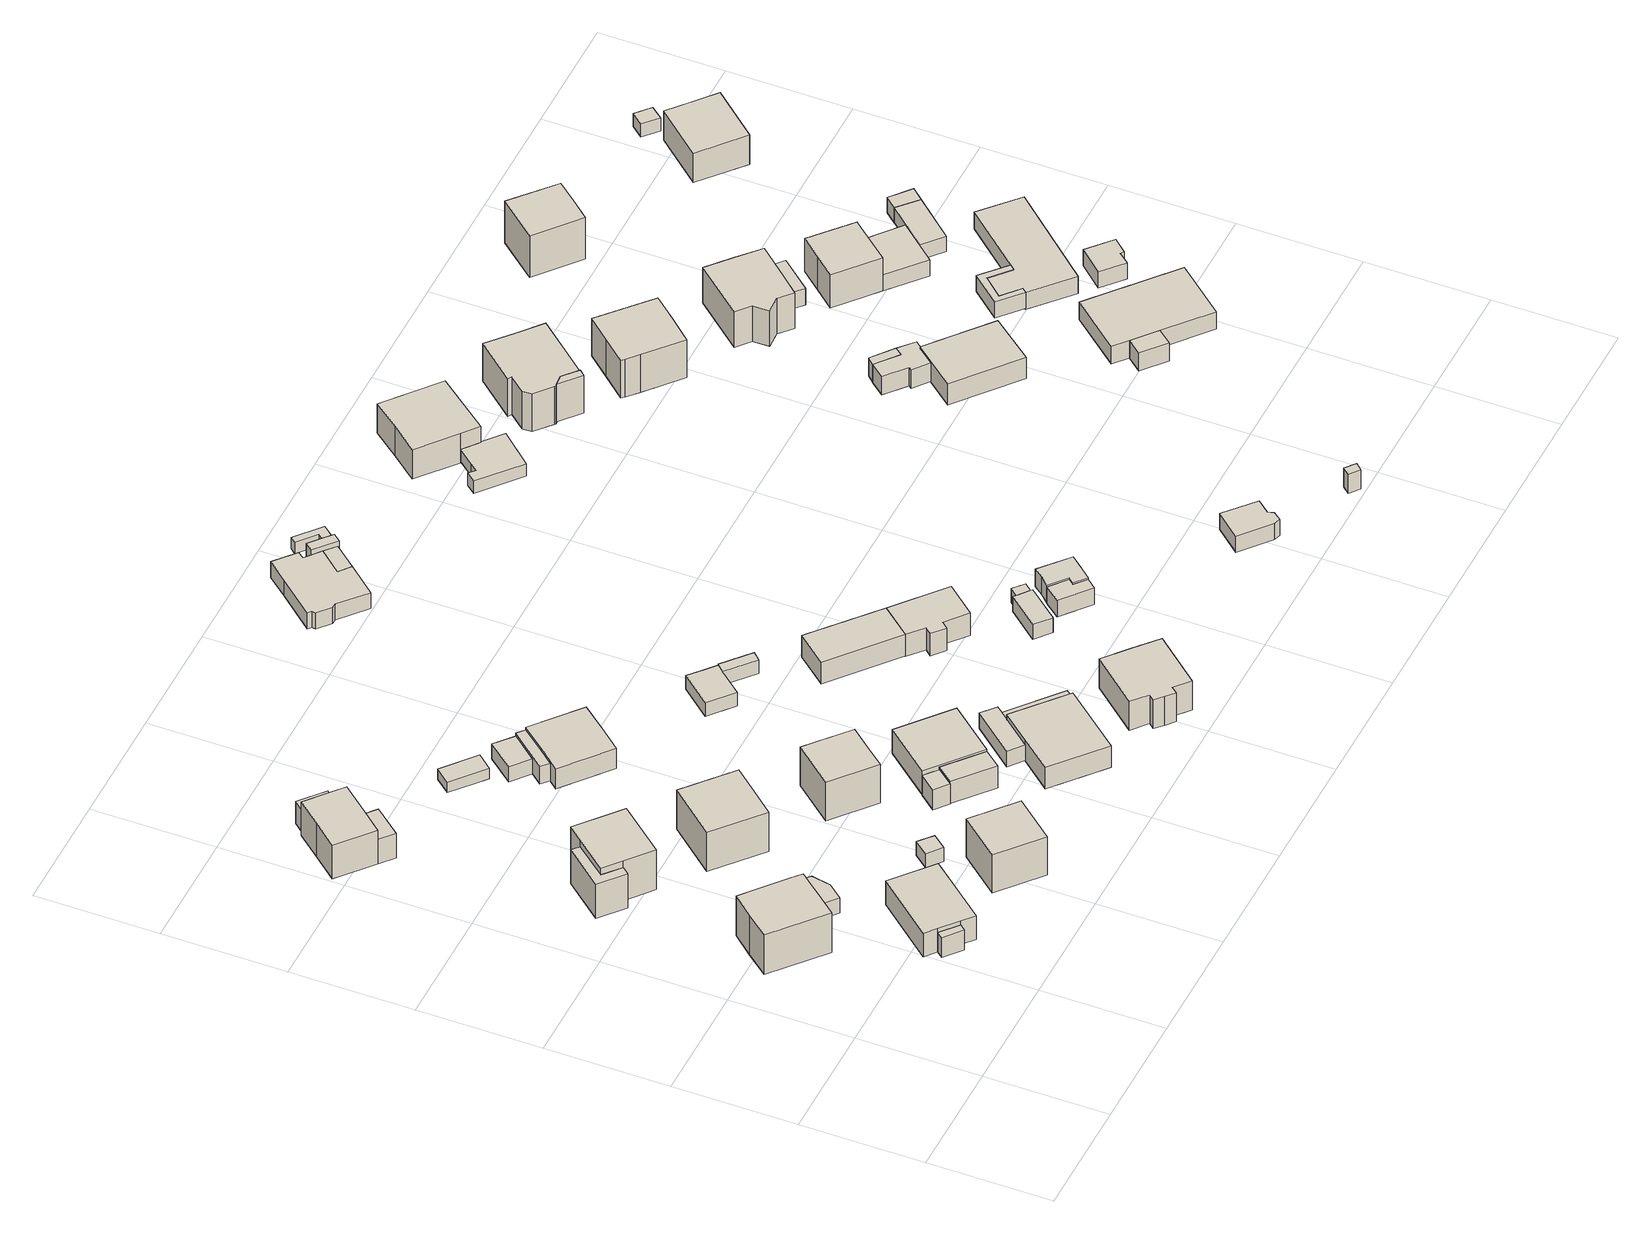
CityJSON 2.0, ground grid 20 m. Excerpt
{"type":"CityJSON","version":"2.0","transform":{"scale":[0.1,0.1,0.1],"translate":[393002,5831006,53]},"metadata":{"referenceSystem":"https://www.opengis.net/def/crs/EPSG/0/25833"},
"CityObjects":{
"building1":{"type":"Building","attributes":{"Gemeindeschluessel":"11000003","BezugspunktDach":"2200","function":"31001_1010","measuredHeight":9.3,"storeysAboveGround":1},"address":[{"country":"Germany","locality":"Berlin","thoroughfareNumber":"230","thoroughfareName":"Zeuschelstraße"}],"geometry":[{"type":"Solid","lod":"1","boundaries":[[[[0,1,2,3,4,5,6,7]],[[8,9,10,11,12,13,14,15]],[[8,15,7,6]],[[9,8,6,5]],[[10,9,5,4]],[[11,10,4,3]],[[12,11,3,2]],[[13,12,2,1]],[[14,13,1,0]],[[15,14,0,7]]]]}]},
"building2":{"type":"Building","attributes":{"Gemeindeschluessel":"11000003","BezugspunktDach":"2200","function":"51009_1610","measuredHeight":3.71,"storeysAboveGround":0},"address":[{"country":"Germany","locality":"Berlin"}],"geometry":[{"type":"Solid","lod":"1","boundaries":[[[[16,17,18,19]],[[20,21,22,23]],[[20,23,19,18]],[[21,20,18,17]],[[22,21,17,16]],[[23,22,16,19]]]]}]},
"building3":{"type":"Building","attributes":{"Gemeindeschluessel":"11000003","BezugspunktDach":"2200","function":"31001_1010","measuredHeight":5.51,"storeysAboveGround":1},"address":[{"country":"Germany","locality":"Berlin","thoroughfareNumber":"224","thoroughfareName":"Zeuschelstraße"}],"geometry":[{"type":"Solid","lod":"1","boundaries":[[[[24,25,26,27,28,29]],[[30,31,32,21,20,33]],[[30,33,29,28]],[[31,30,28,27]],[[32,31,27,26]],[[21,32,26,25]],[[20,21,25,24]],[[33,20,24,29]]]]}]},
"building4":{"type":"Building","attributes":{"Gemeindeschluessel":"11000003","BezugspunktDach":"2200","function":"31001_2463","measuredHeight":2.83,"storeysAboveGround":1},"address":[{"country":"Germany","locality":"Berlin","thoroughfareNumber":"230 (1)","thoroughfareName":"Zeuschelstraße"}],"geometry":[{"type":"Solid","lod":"1","boundaries":[[[[34,35,36,37,38,39,40]],[[41,42,43,44,45,46,47]],[[41,47,40,39]],[[42,41,39,38]],[[43,42,38,37]],[[44,43,37,36]],[[45,44,36,35]],[[46,45,35,34]],[[47,46,34,40]]]]}]},
"building5":{"type":"Building","attributes":{"Gemeindeschluessel":"11000003","function":"31001_1010"},"address":[{"country":"Germany","locality":"Berlin","thoroughfareNumber":"234","thoroughfareName":"Zeuschelstraße"}],"children":["building5-1","building5-2"]},
"building5-1":{"type":"BuildingPart","attributes":{"BezugspunktDach":"2200","measuredHeight":8.71,"storeysAboveGround":2},"parents":["building5"],"geometry":[{"type":"MultiSurface","lod":"1","boundaries":[[[48,49,50,51,52,53]],[[54,55,56,57,58,59]],[[60,61,59,53,52]],[[55,54,52,51]],[[56,55,51,50]],[[57,56,50,49]],[[58,57,49,48]],[[61,62,48,53]],[[63,54,59,61,60]],[[59,58,62,61]]]}]},
"building5-2":{"type":"BuildingPart","attributes":{"BezugspunktDach":"2200","measuredHeight":6.59,"storeysAboveGround":2},"parents":["building5"],"geometry":[{"type":"MultiSurface","lod":"1","boundaries":[[[64,62,61,60,65,66]],[[67,68,69,70,71,72]],[[67,72,66,65]],[[68,67,65,60]],[[69,68,60,54,59]],[[70,69,59,58]],[[71,70,62,64]],[[72,71,64,66]],[[59,54,60,61]],[[58,59,61,62]]]}]},
"building6":{"type":"Building","attributes":{"Gemeindeschluessel":"11000003","function":"31001_1010"},"address":[{"country":"Germany","locality":"Berlin","thoroughfareNumber":"38","thoroughfareName":"Anna-Bruseberg-Straße"}],"children":["building6-1","building6-2"]},
"building6-1":{"type":"BuildingPart","attributes":{"BezugspunktDach":"2200","measuredHeight":8.09,"storeysAboveGround":1},"parents":["building6"],"geometry":[{"type":"MultiSurface","lod":"1","boundaries":[[[73,74,75,76,77,78,79,80,81]],[[82,83,84,85,86,87,88,89,90]],[[82,90,81,80]],[[83,82,80,79]],[[84,83,79,78]],[[85,84,78,77]],[[86,85,77,76]],[[87,86,76,75]],[[91,92,93,75,74]],[[89,88,74,73],[89,94,91,88]],[[90,89,73,81]],[[88,87,93,92,91]],[[91,94,89,88]]]}]},
"building6-2":{"type":"BuildingPart","attributes":{"BezugspunktDach":"2200","measuredHeight":4.74,"storeysAboveGround":1},"parents":["building6"],"geometry":[{"type":"MultiSurface","lod":"1","boundaries":[[[95,96,92,94]],[[87,97,98,89]],[[89,88,99]],[[97,87,92,96]],[[98,97,96,95]],[[89,98,95,94]],[[99,88,91,92,87]],[[94,91,100,88,89,101]]]}]},
"building7":{"type":"Building","attributes":{"Gemeindeschluessel":"11000003","BezugspunktDach":"2200","function":"31001_2000","measuredHeight":5.02,"storeysAboveGround":1},"address":[{"country":"Germany","locality":"Berlin","thoroughfareNumber":"38 (2)","thoroughfareName":"Anna-Bruseberg-Straße"}],"geometry":[{"type":"Solid","lod":"1","boundaries":[[[[102,103,104,105]],[[106,107,108,109]],[[106,109,105,104]],[[107,106,104,103]],[[108,107,103,102]],[[109,108,102,105]]]]}]},
"building8":{"type":"Building","attributes":{"Gemeindeschluessel":"11000003","BezugspunktDach":"2200","function":"31001_1010","measuredHeight":7.91,"storeysAboveGround":2},"address":[{"country":"Germany","locality":"Berlin","thoroughfareNumber":"222","thoroughfareName":"Zeuschelstraße"}],"geometry":[{"type":"Solid","lod":"1","boundaries":[[[[110,111,112,113]],[[114,115,116,117]],[[114,117,113,112]],[[115,114,112,111]],[[116,115,111,110]],[[117,116,110,113]]]]}]},
"building9":{"type":"Building","attributes":{"Gemeindeschluessel":"11000003","BezugspunktDach":"2200","function":"31001_2723","measuredHeight":2.68,"storeysAboveGround":1},"address":[{"country":"Germany","locality":"Berlin","thoroughfareNumber":"224 (1)","thoroughfareName":"Zeuschelstraße"}],"geometry":[{"type":"Solid","lod":"1","boundaries":[[[[118,119,120,121]],[[122,123,124,125]],[[122,125,121,120]],[[123,122,120,119]],[[124,123,119,118]],[[125,124,118,121]]]]}]},
"building10":{"type":"Building","attributes":{"Gemeindeschluessel":"11000003","BezugspunktDach":"2200","function":"31001_1010","measuredHeight":8.12,"storeysAboveGround":2},"address":[{"country":"Germany","locality":"Berlin","thoroughfareNumber":"228","thoroughfareName":"Zeuschelstraße"}],"geometry":[{"type":"Solid","lod":"1","boundaries":[[[[126,127,128,129,130]],[[131,132,133,134,135]],[[131,135,130,129]],[[132,131,129,128]],[[133,132,128,127]],[[134,133,127,126]],[[135,134,126,130]]]]}]},
"building11":{"type":"Building","attributes":{"Gemeindeschluessel":"11000003","BezugspunktDach":"2200","function":"31001_2723","measuredHeight":2.08,"storeysAboveGround":1},"address":[{"country":"Germany","locality":"Berlin","thoroughfareNumber":"37 (2)","thoroughfareName":"Anna-Bruseberg-Straße"}],"geometry":[{"type":"Solid","lod":"1","boundaries":[[[[136,137,138,139]],[[140,141,142,143]],[[140,143,139,138]],[[141,140,138,137]],[[142,141,137,136]],[[143,142,136,139]]]]}]},
"building12":{"type":"Building","attributes":{"Gemeindeschluessel":"11000003","BezugspunktDach":"2200","function":"31001_1010","measuredHeight":9.13,"storeysAboveGround":1},"address":[{"country":"Germany","locality":"Berlin","thoroughfareNumber":"226","thoroughfareName":"Zeuschelstraße"}],"geometry":[{"type":"Solid","lod":"1","boundaries":[[[[144,145,146,147,148]],[[149,150,151,152,153]],[[149,153,148,147]],[[150,149,147,146]],[[151,150,146,145]],[[152,151,145,144]],[[153,152,144,148]]]]}]},
"building13":{"type":"Building","attributes":{"Gemeindeschluessel":"11000003","BezugspunktDach":"2200","function":"51009_1610","measuredHeight":3.84,"storeysAboveGround":0},"address":[{"country":"Germany","locality":"Berlin"}],"geometry":[{"type":"Solid","lod":"1","boundaries":[[[[154,155,156,157]],[[158,159,160,161]],[[158,161,157,156]],[[159,158,156,155]],[[160,159,155,154]],[[161,160,154,157]]]]}]},
"building14":{"type":"Building","attributes":{"Gemeindeschluessel":"11000003","BezugspunktDach":"2200","function":"31001_2463","measuredHeight":2.88,"storeysAboveGround":1},"address":[{"country":"Germany","locality":"Berlin","thoroughfareNumber":"37 (1)","thoroughfareName":"Anna-Bruseberg-Straße"}],"geometry":[{"type":"Solid","lod":"1","boundaries":[[[[162,163,164,165]],[[166,167,168,169]],[[166,169,165,164]],[[167,166,164,163]],[[168,167,163,162]],[[169,168,162,165]]]]}]},
"building15":{"type":"Building","attributes":{"Gemeindeschluessel":"11000003","function":"31001_1010"},"address":[{"country":"Germany","locality":"Berlin","thoroughfareNumber":"37","thoroughfareName":"Anna-Bruseberg-Straße"}],"children":["building15-1","building15-2"]},
"building15-1":{"type":"BuildingPart","attributes":{"BezugspunktDach":"2200","measuredHeight":4.43,"storeysAboveGround":1},"parents":["building15"],"geometry":[{"type":"MultiSurface","lod":"1","boundaries":[[[170,171,172,173,174,175,176]],[[177,178,179,180,181,182,183]],[[177,183,176,175]],[[184,185,175,174]],[[179,186,184,178,174,173]],[[180,179,173,172]],[[181,180,172,171]],[[182,181,171,170]],[[183,182,170,176]],[[178,177,185,184]],[[178,184,186,179]]]}]},
"building15-2":{"type":"BuildingPart","attributes":{"BezugspunktDach":"2200","measuredHeight":3.48,"storeysAboveGround":1},"parents":["building15"],"geometry":[{"type":"MultiSurface","lod":"1","boundaries":[[[185,186,187,188]],[[189,179,177,190]],[[189,190,188,187]],[[179,189,187,186]],[[190,177,185,188]],[[185,177,178,184]],[[179,186,184,178]]]}]},
"building16":{"type":"Building","attributes":{"Gemeindeschluessel":"11000003","function":"31001_1010"},"address":[{"country":"Germany","locality":"Berlin","thoroughfareNumber":"220","thoroughfareName":"Zeuschelstraße"}],"children":["building16-1","building16-2"]},
"building16-1":{"type":"BuildingPart","attributes":{"BezugspunktDach":"2200","measuredHeight":5.97,"storeysAboveGround":1},"parents":["building16"],"geometry":[{"type":"Solid","lod":"1","boundaries":[[[[191,192,193,194]],[[195,196,197,198]],[[195,198,194,193]],[[196,195,193,192]],[[197,196,192,191]],[[198,197,191,194],[199,200,201,197]],[[200,199,197,201]]]]}]},
"building16-2":{"type":"BuildingPart","attributes":{"BezugspunktDach":"2200","measuredHeight":5.25,"storeysAboveGround":1},"parents":["building16"],"geometry":[{"type":"Solid","lod":"1","boundaries":[[[[202,201,200,203]],[[199,197,204,205]],[[199,205,203,200]],[[204,197,201,202]],[[205,204,202,203]],[[200,201,197,199]]]]}]},
"building17":{"type":"Building","attributes":{"Gemeindeschluessel":"11000003","BezugspunktDach":"2200","function":"31001_1010","measuredHeight":5.21,"storeysAboveGround":1},"address":[{"country":"Germany","locality":"Berlin","thoroughfareNumber":"218","thoroughfareName":"Zeuschelstraße"}],"geometry":[{"type":"Solid","lod":"1","boundaries":[[[[206,207,208,209,210]],[[211,212,213,214,215]],[[211,215,210,209]],[[212,211,209,208]],[[213,212,208,207]],[[214,213,207,206]],[[215,214,206,210]]]]}]},
"building18":{"type":"Building","attributes":{"Gemeindeschluessel":"11000003","BezugspunktDach":"2200","function":"31001_2463","measuredHeight":2.91,"storeysAboveGround":1},"address":[{"country":"Germany","locality":"Berlin","thoroughfareNumber":"218 (1)","thoroughfareName":"Zeuschelstraße"}],"geometry":[{"type":"Solid","lod":"1","boundaries":[[[[216,217,218,219,220,221]],[[222,223,224,225,226,227]],[[222,227,221,220]],[[223,222,220,219]],[[224,223,219,218]],[[225,224,218,217]],[[226,225,217,216]],[[227,226,216,221]]]]}]},
"building19":{"type":"Building","attributes":{"Gemeindeschluessel":"11000003","BezugspunktDach":"2200","function":"31001_1010","measuredHeight":2.91,"storeysAboveGround":1},"address":[{"country":"Germany","locality":"Berlin","thoroughfareNumber":"36","thoroughfareName":"Anna-Bruseberg-Straße"}],"geometry":[{"type":"Solid","lod":"1","boundaries":[[[[228,229,230,231,232,233]],[[234,235,236,237,238,239]],[[234,239,233,232]],[[235,234,232,231]],[[236,235,231,230]],[[237,236,230,229]],[[238,237,229,228]],[[239,238,228,233]]]]}]},
"building20":{"type":"Building","attributes":{"Gemeindeschluessel":"11000003","BezugspunktDach":"2200","function":"51009_1610","measuredHeight":2.91,"storeysAboveGround":0},"address":[{"country":"Germany","locality":"Berlin"}],"geometry":[{"type":"Solid","lod":"1","boundaries":[[[[240,241,218,217]],[[224,242,243,225]],[[224,225,217,218]],[[242,224,218,241]],[[243,242,241,240]],[[225,243,240,217]]]]}]},
"building21":{"type":"Building","attributes":{"Gemeindeschluessel":"11000003","BezugspunktDach":"2200","function":"31001_2723","measuredHeight":2.75,"storeysAboveGround":1},"address":[{"country":"Germany","locality":"Berlin","thoroughfareNumber":"36 (1)","thoroughfareName":"Anna-Bruseberg-Straße"}],"geometry":[{"type":"Solid","lod":"1","boundaries":[[[[244,245,246,247]],[[248,249,250,251]],[[248,251,247,246]],[[249,248,246,245]],[[250,249,245,244]],[[251,250,244,247]]]]}]},
"building22":{"type":"Building","attributes":{"Gemeindeschluessel":"11000003","BezugspunktDach":"2200","function":"31001_1010","measuredHeight":8.45,"storeysAboveGround":1},"address":[{"country":"Germany","locality":"Berlin","thoroughfareNumber":"212","thoroughfareName":"Zeuschelstraße"}],"geometry":[{"type":"Solid","lod":"1","boundaries":[[[[252,253,254,255,256,257,258,259,260,261]],[[262,263,264,265,266,267,268,269,270,271]],[[262,271,261,260]],[[263,262,260,259]],[[264,263,259,258]],[[265,264,258,257]],[[266,265,257,256]],[[267,266,256,255]],[[268,267,255,254]],[[269,268,254,253]],[[270,269,253,252]],[[271,270,252,261]]]]}]},
"building23":{"type":"Building","attributes":{"Gemeindeschluessel":"11000003","BezugspunktDach":"2200","function":"31001_2000","measuredHeight":4.15,"storeysAboveGround":1},"address":[{"country":"Germany","locality":"Berlin","thoroughfareNumber":"35 (1)","thoroughfareName":"Anna-Bruseberg-Straße"}],"geometry":[{"type":"Solid","lod":"1","boundaries":[[[[272,273,274,275]],[[276,277,278,279]],[[276,279,275,274]],[[277,276,274,273]],[[278,277,273,272]],[[279,278,272,275]]]]}]},
"building24":{"type":"Building","attributes":{"Gemeindeschluessel":"11000003","BezugspunktDach":"2200","function":"31001_1010","measuredHeight":3.07,"storeysAboveGround":1},"address":[{"country":"Germany","locality":"Berlin","thoroughfareNumber":"47U","thoroughfareName":"Triftstraße"}],"geometry":[{"type":"Solid","lod":"1","boundaries":[[[[280,281,282,283,284,285,286,287,288,289,290,291,292]],[[293,294,295,296,297,298,299,300,301,302,303,304,305]],[[293,305,292,291]],[[294,293,291,290]],[[295,294,290,289]],[[296,295,289,288]],[[297,296,288,287]],[[298,297,287,286]],[[299,298,286,285]],[[300,299,285,284]],[[301,300,284,283]],[[302,301,283,282]],[[303,302,282,281]],[[304,303,281,280]],[[305,304,280,292]]]]}]},
"building25":{"type":"Building","attributes":{"Gemeindeschluessel":"11000003","BezugspunktDach":"2200","function":"31001_1010","measuredHeight":4.29,"storeysAboveGround":1},"address":[{"country":"Germany","locality":"Berlin","thoroughfareNumber":"35","thoroughfareName":"Anna-Bruseberg-Straße"}],"geometry":[{"type":"Solid","lod":"1","boundaries":[[[[306,307,308,309,310,311,273,272]],[[312,313,314,315,316,317,318,319]],[[312,319,272,273]],[[313,312,273,311]],[[314,313,311,310]],[[315,314,310,309]],[[316,315,309,308]],[[317,316,308,307]],[[318,317,307,306]],[[319,318,306,272]]]]}]},
"building26":{"type":"Building","attributes":{"Gemeindeschluessel":"11000003","BezugspunktDach":"2200","function":"51009_1610","measuredHeight":2.92,"storeysAboveGround":0},"address":[{"country":"Germany","locality":"Berlin"}],"geometry":[{"type":"Solid","lod":"1","boundaries":[[[[285,320,287,286]],[[321,322,323,324]],[[321,324,286,287]],[[322,321,287,320]],[[323,322,320,285]],[[324,323,285,286]]]]}]},
"building27":{"type":"Building","attributes":{"Gemeindeschluessel":"11000003","BezugspunktDach":"2200","function":"31001_1313","measuredHeight":2.85,"storeysAboveGround":1},"address":[{"country":"Germany","locality":"Berlin","thoroughfareNumber":"34","thoroughfareName":"Anna-Bruseberg-Straße"}],"geometry":[{"type":"Solid","lod":"1","boundaries":[[[[325,326,327,328,329,330]],[[331,332,333,334,335,336]],[[331,336,330,329]],[[332,331,329,328]],[[333,332,328,327]],[[334,333,327,326]],[[335,334,326,325]],[[336,335,325,330]]]]}]},
"building28":{"type":"Building","attributes":{"Gemeindeschluessel":"11000003","BezugspunktDach":"2200","function":"31001_2723","measuredHeight":2.33,"storeysAboveGround":1},"address":[{"country":"Germany","locality":"Berlin","thoroughfareNumber":"47U (2)","thoroughfareName":"Triftstraße"}],"geometry":[{"type":"Solid","lod":"1","boundaries":[[[[337,338,339,340,341]],[[342,343,344,345,346]],[[342,346,341,340]],[[343,342,340,339]],[[344,343,339,338]],[[345,344,338,337]],[[346,345,337,341]]]]}]},
"building29":{"type":"Building","attributes":{"Gemeindeschluessel":"11000003","BezugspunktDach":"2200","function":"31001_2723","measuredHeight":2.77,"storeysAboveGround":1},"address":[{"country":"Germany","locality":"Berlin","thoroughfareNumber":"34 (1)","thoroughfareName":"Anna-Bruseberg-Straße"}],"geometry":[{"type":"Solid","lod":"1","boundaries":[[[[327,347,348,328]],[[349,350,351,352]],[[349,352,328,348]],[[350,349,348,347]],[[351,350,347,327]],[[352,351,327,328]]]]}]},
"building30":{"type":"Building","attributes":{"Gemeindeschluessel":"11000003","BezugspunktDach":"2200","function":"31001_2000","measuredHeight":2.15,"storeysAboveGround":1},"address":[{"country":"Germany","locality":"Berlin","thoroughfareNumber":"52 (2)","thoroughfareName":"Karlshöhe"}],"geometry":[{"type":"Solid","lod":"1","boundaries":[[[[353,354,355,356,357,358]],[[359,360,361,343,362,363]],[[359,363,358,357]],[[360,359,357,356]],[[361,360,356,355]],[[343,361,355,354]],[[362,343,354,353]],[[363,362,353,358]]]]}]},
"building31":{"type":"Building","attributes":{"Gemeindeschluessel":"11000003","BezugspunktDach":"2200","function":"51009_1610","measuredHeight":3.11,"storeysAboveGround":0},"address":[{"country":"Germany","locality":"Berlin"}],"geometry":[{"type":"Solid","lod":"1","boundaries":[[[[364,365,366,367,368,369]],[[370,371,372,373,374,375]],[[370,375,369,368]],[[371,370,368,367]],[[372,371,367,366]],[[373,372,366,365]],[[374,373,365,364]],[[375,374,364,369]]]]}]},
"building32":{"type":"Building","attributes":{"Gemeindeschluessel":"11000003","BezugspunktDach":"2200","function":"31001_1313","measuredHeight":3.78,"storeysAboveGround":1},"address":[{"country":"Germany","locality":"Berlin","thoroughfareNumber":"34 (2)","thoroughfareName":"Anna-Bruseberg-Straße"}],"geometry":[{"type":"Solid","lod":"1","boundaries":[[[[376,377,378,379,380,381,382,383]],[[384,385,386,387,388,389,390,391]],[[384,391,383,382]],[[385,384,382,381]],[[386,385,381,380]],[[387,386,380,379]],[[388,387,379,378]],[[389,388,378,377]],[[390,389,377,376]],[[391,390,376,383]]]]}]},
"building33":{"type":"Building","attributes":{"Gemeindeschluessel":"11000003","BezugspunktDach":"2200","function":"31001_2463","measuredHeight":2.76,"storeysAboveGround":1},"address":[{"country":"Germany","locality":"Berlin","thoroughfareNumber":"51 (1)","thoroughfareName":"Karlshöhe"}],"geometry":[{"type":"Solid","lod":"1","boundaries":[[[[392,393,394,395,396,397,398,399,400]],[[401,402,403,404,405,406,407,408,409]],[[401,409,400,399]],[[402,401,399,398]],[[403,402,398,397]],[[404,403,397,396]],[[405,404,396,395]],[[406,405,395,394]],[[407,406,394,393]],[[408,407,393,392]],[[409,408,392,400]]]]}]},
"building34":{"type":"Building","attributes":{"Gemeindeschluessel":"11000003","BezugspunktDach":"2200","function":"31001_1010","measuredHeight":3.09,"storeysAboveGround":1},"address":[{"country":"Germany","locality":"Berlin","thoroughfareNumber":"33","thoroughfareName":"Anna-Bruseberg-Straße"}],"geometry":[{"type":"Solid","lod":"1","boundaries":[[[[410,411,412,413,414,415,416]],[[417,418,419,420,421,422,423]],[[417,423,416,415]],[[418,417,415,414]],[[419,418,414,413]],[[420,419,413,412]],[[421,420,412,411]],[[422,421,411,410]],[[423,422,410,416]]]]}]},
"building35":{"type":"Building","attributes":{"Gemeindeschluessel":"11000003","BezugspunktDach":"2200","function":"31001_1010","measuredHeight":7.77,"storeysAboveGround":1},"address":[{"country":"Germany","locality":"Berlin","thoroughfareNumber":"51","thoroughfareName":"Karlshöhe"}],"geometry":[{"type":"Solid","lod":"1","boundaries":[[[[424,425,426,427,428,429,430,431]],[[432,433,434,435,436,437,438,439]],[[432,439,431,430]],[[433,432,430,429]],[[434,433,429,428]],[[435,434,428,427]],[[436,435,427,426]],[[437,436,426,425]],[[438,437,425,424]],[[439,438,424,431]]]]}]},
"building36":{"type":"Building","attributes":{"Gemeindeschluessel":"11000003","BezugspunktDach":"2200","function":"31001_2723","measuredHeight":3.63,"storeysAboveGround":1},"address":[{"country":"Germany","locality":"Berlin","thoroughfareNumber":"32 (1)","thoroughfareName":"Anna-Bruseberg-Straße"}],"geometry":[{"type":"Solid","lod":"1","boundaries":[[[[440,441,442,443]],[[444,445,446,447]],[[444,447,443,442]],[[445,444,442,441]],[[446,445,441,440]],[[447,446,440,443]]]]}]},
"building37":{"type":"Building","attributes":{"Gemeindeschluessel":"11000003","BezugspunktDach":"2200","function":"51009_1610","measuredHeight":7.29,"storeysAboveGround":0},"address":[{"country":"Germany","locality":"Berlin"}],"geometry":[{"type":"Solid","lod":"1","boundaries":[[[[448,449,450,451]],[[452,453,454,455]],[[452,455,451,450]],[[453,452,450,449]],[[454,453,449,448]],[[455,454,448,451]]]]}]},
"building38":{"type":"Building","attributes":{"Gemeindeschluessel":"11000003","BezugspunktDach":"2200","function":"31001_1010","measuredHeight":8.71,"storeysAboveGround":1},"address":[{"country":"Germany","locality":"Berlin","thoroughfareNumber":"50","thoroughfareName":"Karlshöhe"}],"geometry":[{"type":"Solid","lod":"1","boundaries":[[[[456,457,458,459,460,461,462,463,464,465,466]],[[467,468,469,470,471,472,473,474,475,476,477]],[[467,477,466,465]],[[468,467,465,464]],[[469,468,464,463]],[[470,469,463,462]],[[471,470,462,461]],[[472,471,461,460]],[[473,472,460,459]],[[474,473,459,458]],[[475,474,458,457]],[[476,475,457,456]],[[477,476,456,466]]]]}]},
"building39":{"type":"Building","attributes":{"Gemeindeschluessel":"11000003","BezugspunktDach":"2200","function":"31001_1010","measuredHeight":9.86,"storeysAboveGround":1},"address":[{"country":"Germany","locality":"Berlin","thoroughfareNumber":"49","thoroughfareName":"Karlshöhe"}],"geometry":[{"type":"Solid","lod":"1","boundaries":[[[[478,479,480,481,482,483,484,485]],[[486,487,488,489,490,491,492,493]],[[486,493,485,484]],[[487,486,484,483]],[[488,487,483,482]],[[489,488,482,481]],[[490,489,481,480]],[[491,490,480,479]],[[492,491,479,478]],[[493,492,478,485]]]]}]},
"building40":{"type":"Building","attributes":{"Gemeindeschluessel":"11000003","BezugspunktDach":"2200","function":"31001_2463","measuredHeight":3.6,"storeysAboveGround":1},"address":[{"country":"Germany","locality":"Berlin","thoroughfareNumber":"47T (1)","thoroughfareName":"Triftstraße"}],"geometry":[{"type":"Solid","lod":"1","boundaries":[[[[494,495,496,497,498,499,500,501,502,503]],[[504,505,506,507,508,509,510,511,512,513]],[[504,513,503,502]],[[505,504,502,501]],[[506,505,501,500]],[[507,506,500,499]],[[508,507,499,498]],[[509,508,498,497]],[[510,509,497,496]],[[511,510,496,495]],[[512,511,495,494]],[[513,512,494,503]]]]}]},
"building41":{"type":"Building","attributes":{"Gemeindeschluessel":"11000003","BezugspunktDach":"2200","function":"31001_2723","measuredHeight":3.52,"storeysAboveGround":1},"address":[{"country":"Germany","locality":"Berlin","thoroughfareNumber":"47T (2)","thoroughfareName":"Triftstraße"}],"geometry":[{"type":"Solid","lod":"1","boundaries":[[[[501,500,514,502]],[[515,516,517,518]],[[515,518,502,514]],[[516,515,514,500]],[[517,516,500,501]],[[518,517,501,502]]]]}]},
"building42":{"type":"Building","attributes":{"Gemeindeschluessel":"11000003","BezugspunktDach":"2200","function":"31001_1010","measuredHeight":4.04,"storeysAboveGround":1},"address":[{"country":"Germany","locality":"Berlin","thoroughfareNumber":"47T","thoroughfareName":"Triftstraße"}],"geometry":[{"type":"Solid","lod":"1","boundaries":[[[[519,520,521,522,523,524]],[[525,526,527,528,529,530]],[[525,530,524,523]],[[526,525,523,522]],[[527,526,522,521]],[[528,527,521,520]],[[529,528,520,519]],[[530,529,519,524]]]]}]},
"building43":{"type":"Building","attributes":{"Gemeindeschluessel":"11000003","BezugspunktDach":"2200","function":"51009_1610","measuredHeight":3.46,"storeysAboveGround":0},"address":[{"country":"Germany","locality":"Berlin"}],"geometry":[{"type":"Solid","lod":"1","boundaries":[[[[531,532,533,534]],[[535,536,537,538]],[[535,538,534,533]],[[536,535,533,532]],[[537,536,532,531]],[[538,537,531,534]]]]}]},
"building44":{"type":"Building","attributes":{"Gemeindeschluessel":"11000003","BezugspunktDach":"2200","function":"31001_1010","measuredHeight":10.72,"storeysAboveGround":1},"address":[{"country":"Germany","locality":"Berlin","thoroughfareNumber":"48","thoroughfareName":"Karlshöhe"}],"geometry":[{"type":"Solid","lod":"1","boundaries":[[[[539,540,541,542,543,544,545,546,547]],[[548,549,550,551,552,553,554,555,556]],[[548,556,547,546]],[[549,548,546,545]],[[550,549,545,544]],[[551,550,544,543]],[[552,551,543,542]],[[553,552,542,541]],[[554,553,541,540]],[[555,554,540,539]],[[556,555,539,547]]]]}]},
"building45":{"type":"Building","attributes":{"Gemeindeschluessel":"11000003","BezugspunktDach":"2200","function":"31001_2463","measuredHeight":3.63,"storeysAboveGround":1},"address":[{"country":"Germany","locality":"Berlin","thoroughfareNumber":"48 (1)","thoroughfareName":"Karlshöhe"}],"geometry":[{"type":"Solid","lod":"1","boundaries":[[[[557,558,559,560]],[[550,561,562,551]],[[550,551,560,559]],[[561,550,559,558]],[[562,561,558,557]],[[551,562,557,560]]]]}]},
"building46":{"type":"Building","attributes":{"Gemeindeschluessel":"11000003","BezugspunktDach":"2200","function":"31001_1010","measuredHeight":3.36,"storeysAboveGround":1},"address":[{"country":"Germany","locality":"Berlin","thoroughfareNumber":"47S","thoroughfareName":"Triftstraße"}],"geometry":[{"type":"Solid","lod":"1","boundaries":[[[[533,532,563,564,565,566]],[[567,568,569,570,571,572]],[[567,572,566,565]],[[568,567,565,564]],[[569,568,564,563]],[[570,569,563,532]],[[571,570,532,533]],[[572,571,533,566]]]]}]},
"building47":{"type":"Building","attributes":{"Gemeindeschluessel":"11000003","BezugspunktDach":"2200","function":"51009_1610","measuredHeight":3.04,"storeysAboveGround":0},"address":[{"country":"Germany","locality":"Berlin"}],"geometry":[{"type":"Solid","lod":"1","boundaries":[[[[573,574,575,576,577,578,579,580]],[[581,582,583,584,585,586,587,588]],[[581,588,580,579]],[[582,581,579,578]],[[583,582,578,577]],[[584,583,577,576]],[[585,584,576,575]],[[586,585,575,574]],[[587,586,574,573]],[[588,587,573,580]]]]}]},
"building48":{"type":"Building","attributes":{"Gemeindeschluessel":"11000003","BezugspunktDach":"2200","function":"31001_1010","measuredHeight":8.71,"storeysAboveGround":1},"address":[{"country":"Germany","locality":"Berlin","thoroughfareNumber":"47","thoroughfareName":"Karlshöhe"}],"geometry":[{"type":"Solid","lod":"1","boundaries":[[[[589,590,591,592,593,594,595]],[[596,597,598,599,600,601,602]],[[596,602,595,594]],[[597,596,594,593]],[[598,597,593,592]],[[599,598,592,591]],[[600,599,591,590]],[[601,600,590,589]],[[602,601,589,595]]]]}]},
"building49":{"type":"Building","attributes":{"Gemeindeschluessel":"11000003","BezugspunktDach":"2200","function":"31001_1010","measuredHeight":9.69,"storeysAboveGround":1},"address":[{"country":"Germany","locality":"Berlin","thoroughfareNumber":"63","thoroughfareName":"Karlshöhe"}],"geometry":[{"type":"Solid","lod":"1","boundaries":[[[[603,604,605,606,607]],[[608,609,610,611,612]],[[608,612,607,606]],[[609,608,606,605]],[[610,609,605,604]],[[611,610,604,603]],[[612,611,603,607]]]]}]},
"building50":{"type":"Building","attributes":{"Gemeindeschluessel":"11000003","BezugspunktDach":"2200","function":"31001_1312","measuredHeight":3.06,"storeysAboveGround":1},"address":[{"country":"Germany","locality":"Berlin","thoroughfareNumber":"47 (1)","thoroughfareName":"Karlshöhe"}],"geometry":[{"type":"Solid","lod":"1","boundaries":[[[[613,614,615,616]],[[599,617,618,601]],[[599,601,616,615]],[[617,599,615,614]],[[618,617,614,613]],[[601,618,613,616]]]]}]},
"building51":{"type":"Building","attributes":{"Gemeindeschluessel":"11000003","BezugspunktDach":"2200","function":"31001_1010","measuredHeight":3.29,"storeysAboveGround":1},"address":[{"country":"Germany","locality":"Berlin","thoroughfareNumber":"46","thoroughfareName":"Karlshöhe"}],"geometry":[{"type":"Solid","lod":"1","boundaries":[[[[574,573,619,620,621,578,577,576,575]],[[622,623,624,625,626,627,628,629,630]],[[622,630,575,576]],[[623,622,576,577]],[[624,623,577,578]],[[625,624,578,621]],[[626,625,621,620]],[[627,626,620,619]],[[628,627,619,573]],[[629,628,573,574]],[[630,629,574,575]]]]}]},
"building52":{"type":"Building","attributes":{"Gemeindeschluessel":"11000003","BezugspunktDach":"2200","function":"31001_2463","measuredHeight":3.09,"storeysAboveGround":1},"address":[{"country":"Germany","locality":"Berlin","thoroughfareNumber":"45 (1)","thoroughfareName":"Karlshöhe"}],"geometry":[{"type":"Solid","lod":"1","boundaries":[[[[631,632,633,634,635,636]],[[637,638,639,640,641,642]],[[637,642,636,635]],[[638,637,635,634]],[[639,638,634,633]],[[640,639,633,632]],[[641,640,632,631]],[[642,641,631,636]]]]}]},
"building53":{"type":"Building","attributes":{"Gemeindeschluessel":"11000003","BezugspunktDach":"2200","function":"31001_2463","measuredHeight":2.91,"storeysAboveGround":1},"address":[{"country":"Germany","locality":"Berlin","thoroughfareNumber":"46 (1)","thoroughfareName":"Karlshöhe"}],"geometry":[{"type":"Solid","lod":"1","boundaries":[[[[643,644,645,646]],[[647,648,649,650]],[[647,650,646,645]],[[648,647,645,644]],[[649,648,644,643]],[[650,649,643,646]]]]}]},
"building54":{"type":"Building","attributes":{"Gemeindeschluessel":"11000003","BezugspunktDach":"2200","function":"51009_1610","measuredHeight":2.94,"storeysAboveGround":0},"address":[{"country":"Germany","locality":"Berlin"}],"geometry":[{"type":"Solid","lod":"1","boundaries":[[[[644,651,652,645]],[[653,654,655,656]],[[653,656,645,652]],[[654,653,652,651]],[[655,654,651,644]],[[656,655,644,645]]]]}]},
"building55":{"type":"Building","attributes":{"Gemeindeschluessel":"11000003","BezugspunktDach":"2200","function":"31001_1010","measuredHeight":7.59,"storeysAboveGround":1},"address":[{"country":"Germany","locality":"Berlin","thoroughfareNumber":"65","thoroughfareName":"Karlshöhe"}],"geometry":[{"type":"Solid","lod":"1","boundaries":[[[[657,658,659,660,661]],[[662,663,664,665,666]],[[662,666,661,660]],[[663,662,660,659]],[[664,663,659,658]],[[665,664,658,657]],[[666,665,657,661]]]]}]},
"building56":{"type":"Building","attributes":{"Gemeindeschluessel":"11000003","BezugspunktDach":"2200","function":"31001_2723","measuredHeight":2.52,"storeysAboveGround":1},"address":[{"country":"Germany","locality":"Berlin","thoroughfareNumber":"65 (1)","thoroughfareName":"Karlshöhe"}],"geometry":[{"type":"Solid","lod":"1","boundaries":[[[[667,668,669,670]],[[671,672,673,674]],[[671,674,670,669]],[[672,671,669,668]],[[673,672,668,667]],[[674,673,667,670]]]]}]}
},
"vertices":[
[145,300,88],[175,336,88],[188,352,88],[204,371,88],[187,386,88],[122,440,88],[92,405,88],[63,370,88],[92,405,11],[122,440,11],[187,386,11],[204,371,11],[188,352,11],[175,336,11],[145,300,11],[63,370,11],
[223,127,53],[231,136,53],[203,160,53],[195,150,53],[203,160,15],[231,136,15],[223,127,15],[195,150,15],
[203,160,61],[231,136,61],[250,120,61],[329,215,61],[265,269,61],[185,175,61],[265,269,15],[329,215,15],[250,120,15],[185,175,15],
[204,371,43],[188,352,43],[223,322,43],[243,346,43],[249,378,43],[210,412,43],[187,386,43],[210,412,14],[249,378,14],[243,346,14],[223,322,14],[188,352,14],[204,371,14],[187,386,14],
[124,618,88],[165,584,88],[228,659,88],[160,716,88],[139,692,88],[97,641,88],[139,692,11],[160,716,11],[228,659,11],[165,584,11],[124,618,11],[97,641,11],[139,692,76],[97,641,76],[124,618,76],[139,692,20],
[114,606,76],[128,702,76],[75,639,76],[128,702,10],[139,692,10],[97,641,10],[124,618,10],[114,606,10],[75,639,10],
[62,975,67],[96,1014,67],[99,1018,67],[129,1053,67],[114,1066,67],[75,1098,67],[73,1100,67],[40,1061,67],[7,1022,67],[40,1061,2],[73,1100,2],[75,1098,2],[114,1066,2],[129,1053,2],[99,1018,2],[96,1014,2],[62,975,2],[7,1022,2],[96,1014,50],[99,1018,50],[99,1018,22],[62,975,50],
[84,956,50],[121,1000,50],[121,1000,2],[84,956,2],[96,1015,2],[96,1014,8],[62,975,35],
[114,1066,48],[129,1083,48],[90,1116,48],[75,1098,48],[90,1116,5],[129,1083,5],[114,1066,5],[75,1098,5],
[413,81,92],[468,146,92],[401,203,92],[346,138,92],[401,203,18],[468,146,18],[413,81,18],[346,138,18],
[378,228,46],[396,250,46],[374,269,46],[355,246,46],[374,269,19],[396,250,19],[378,228,19],[355,246,19],
[299,467,92],[332,505,92],[364,543,92],[289,607,92],[224,531,92],[289,607,16],[364,543,16],[332,505,16],[299,467,16],[224,531,16],
[283,898,31],[304,922,31],[252,965,31],[232,941,31],[252,965,11],[304,922,11],[283,898,11],[232,941,11],
[452,360,97],[478,392,97],[505,424,97],[439,480,97],[385,416,97],[439,480,22],[505,424,22],[478,392,22],[452,360,22],[385,416,22],
[487,266,64],[509,293,64],[488,310,64],[466,284,64],[488,310,25],[509,293,25],[487,266,25],[466,284,25],
[315,845,42],[350,886,42],[321,911,42],[286,869,42],[321,911,13],[350,886,13],[315,845,13],[286,869,13],
[374,739,53],[405,776,53],[436,814,53],[362,876,53],[331,838,53],[311,815,53],[299,801,53],[311,815,14],[331,838,14],[362,876,14],[436,814,14],[405,776,14],[374,739,14],[299,801,14],[331,838,48],[311,815,48],[362,876,48],
[350,886,48],[299,826,48],[350,886,14],[299,826,14],
[567,244,72],[630,319,72],[551,385,72],[488,310,72],[551,385,26],[630,319,26],[567,244,26],[488,310,26],[509,293,26],[509,293,69],[567,244,69],
[545,217,69],[487,266,69],[545,217,26],[487,266,26],
[653,87,65],[734,183,65],[654,251,65],[615,205,65],[573,155,65],[615,205,24],[654,251,24],[734,183,24],[653,87,24],[573,155,24],
[615,205,55],[654,251,55],[665,264,55],[673,274,55],[651,293,55],[592,224,55],[651,293,25],[673,274,25],[665,264,25],[654,251,25],[615,205,25],[592,224,25],
[555,630,50],[586,666,50],[597,678,50],[577,695,50],[558,712,50],[516,663,50],[558,712,24],[577,695,24],[597,678,24],[586,666,24],[555,630,24],[516,663,24],
[734,183,55],[745,197,55],[745,197,25],[734,183,25],
[629,629,52],[640,641,52],[597,678,52],[586,666,52],[597,678,25],[640,641,25],[629,629,25],[586,666,25],
[764,76,76],[756,67,76],[769,55,76],[783,43,76],[791,53,76],[815,32,76],[880,108,76],[842,141,76],[804,173,76],[739,97,76],[804,173,20],[842,141,20],[880,108,20],[815,32,20],[791,53,20],[783,43,20],[769,55,20],[756,67,20],[764,76,20],[739,97,20],
[746,451,69],[786,499,69],[684,586,69],[643,537,69],[684,586,27],[786,499,27],[746,451,27],[643,537,27],
[466,1257,49],[466,1251,49],[486,1233,49],[494,1233,49],[537,1196,49],[577,1243,49],[558,1258,49],[590,1295,49],[565,1315,49],[573,1325,49],[539,1354,49],[511,1320,49],[461,1262,49],[511,1320,18],[539,1354,18],[573,1325,18],[565,1315,18],[590,1295,18],[558,1258,18],[577,1243,18],[537,1196,18],[494,1233,18],[486,1233,18],[466,1251,18],[466,1257,18],[461,1262,18],
[771,429,69],[762,419,69],[782,402,69],[791,412,69],[825,384,69],[866,432,69],[786,499,26],[866,432,26],[825,384,26],[791,412,26],[782,402,26],[762,419,26],[771,429,26],[746,451,26],
[608,1279,49],[590,1295,20],[608,1279,20],[577,1243,20],[558,1258,20],
[878,278,55],[920,328,55],[918,331,55],[900,345,55],[896,349,55],[853,299,55],[896,349,26],[900,345,26],[918,331,26],[920,328,26],[878,278,26],[853,299,26],
[626,1285,42],[636,1297,42],[622,1309,42],[602,1326,42],[592,1314,42],[602,1326,18],[622,1309,18],[636,1297,18],[626,1285,18],[592,1314,18],
[928,343,55],[911,358,55],[911,358,27],[928,343,27],[918,331,27],[900,345,27],
[629,1318,40],[622,1309,40],[633,1300,40],[648,1317,40],[607,1352,40],[599,1343,40],[607,1352,18],[648,1317,18],[633,1300,18],[629,1318,18],[599,1343,18],
[961,250,54],[974,265,54],[955,281,54],[963,290,54],[935,313,54],[915,288,54],[935,313,22],[963,290,22],[955,281,22],[974,265,22],[961,250,22],[915,288,22],
[963,290,57],[955,281,57],[974,265,57],[994,289,57],[1006,303,57],[960,342,57],[948,327,57],[935,313,57],[948,327,23],[960,342,23],[1006,303,23],[994,289,23],[974,265,23],[955,281,23],[963,290,23],[935,313,23],
[877,1103,49],[924,1156,49],[893,1182,49],[892,1181,49],[867,1201,49],[845,1175,49],[835,1163,49],[825,1172,49],[813,1157,49],[825,1172,25],[835,1163,25],[845,1175,25],[867,1201,25],[892,1181,25],[893,1182,25],[924,1156,25],[877,1103,25],[813,1157,25],
[1200,73,44],[1211,70,44],[1221,83,44],[1218,93,44],[1235,113,44],[1188,154,44],[1153,113,44],[1188,154,13],[1235,113,13],[1218,93,13],[1221,83,13],[1211,70,13],[1200,73,13],[1153,113,13],
[867,1201,80],[892,1181,80],[893,1182,80],[926,1224,80],[960,1267,80],[876,1336,80],[842,1293,80],[807,1251,80],[842,1293,23],[876,1336,23],[960,1267,23],[926,1224,23],[893,1182,23],[892,1181,23],[867,1201,23],[807,1251,23],
[1349,4,49],[1359,15,49],[1343,28,49],[1333,17,49],[1343,28,12],[1359,15,12],[1349,4,12],[1333,17,12],
[1038,1084,93],[1046,1093,93],[1022,1114,93],[1004,1112,93],[1022,1114,20],[1046,1093,20],[1038,1084,20],[1004,1112,20],
[975,1137,90],[1002,1114,90],[1004,1112,90],[1022,1114,90],[1046,1093,90],[1120,1180,90],[1084,1210,90],[1044,1245,90],[990,1182,90],[996,1178,90],[974,1152,90],[996,1178,17],[990,1182,17],[1044,1245,17],[1084,1210,17],[1120,1180,17],[1046,1093,17],[1022,1114,17],[1004,1112,17],[1002,1114,17],[975,1137,17],[974,1152,17],
[1097,1045,89],[1115,1029,89],[1170,981,89],[1203,1018,89],[1235,1055,89],[1157,1124,89],[1125,1087,89],[1092,1050,89],[1125,1087,16],[1157,1124,16],[1235,1055,16],[1203,1018,16],[1170,981,16],[1115,1029,16],[1097,1045,16],[1092,1050,16],
[1272,678,63],[1268,673,63],[1293,653,63],[1314,679,63],[1316,678,63],[1326,690,63],[1302,711,63],[1292,699,63],[1257,728,63],[1239,706,63],[1257,728,27],[1292,699,27],[1302,711,27],[1326,690,27],[1316,678,27],[1314,679,27],[1293,653,27],[1268,673,27],[1272,678,27],[1239,706,27],
[1267,739,63],[1267,739,28],[1302,711,28],[1292,699,28],[1257,728,28],
[1355,531,67],[1410,600,67],[1316,678,67],[1314,679,67],[1293,653,67],[1258,611,67],[1293,653,26],[1314,679,26],[1316,678,26],[1410,600,26],[1355,531,26],[1258,611,26],
[1486,365,47],[1505,388,47],[1468,419,47],[1449,396,47],[1468,419,12],[1505,388,12],[1486,365,12],[1449,396,12],
[1269,922,94],[1270,895,94],[1298,897,94],[1319,878,94],[1345,907,94],[1388,956,94],[1352,988,94],[1315,1020,94],[1247,941,94],[1315,1020,25],[1352,988,25],[1388,956,25],[1345,907,25],[1319,878,25],[1298,897,25],[1270,895,25],[1269,922,25],[1247,941,25],
[1371,884,57],[1414,934,57],[1388,956,57],[1345,907,57],[1414,934,25],[1371,884,25],
[1574,330,47],[1641,410,47],[1513,518,47],[1446,438,47],[1513,518,13],[1641,410,13],[1574,330,13],[1505,388,13],[1468,419,13],[1446,438,13],
[1493,593,55],[1499,600,55],[1470,625,55],[1498,656,55],[1530,628,55],[1537,636,55],[1497,672,55],[1456,625,55],[1497,672,24],[1537,636,24],[1530,628,24],[1498,656,24],[1470,625,24],[1499,600,24],[1493,593,24],[1456,625,24],
[1441,794,91],[1468,826,91],[1493,855,91],[1496,858,91],[1433,913,91],[1405,880,91],[1377,848,91],[1405,880,27],[1433,913,27],[1496,858,27],[1493,855,27],[1468,826,27],[1441,794,27],[1377,848,27],
[1343,1217,95],[1369,1247,95],[1395,1278,95],[1328,1336,95],[1275,1274,95],[1328,1336,14],[1395,1278,14],[1369,1247,14],[1343,1217,14],[1275,1274,14],
[1497,745,58],[1551,807,58],[1493,855,58],[1441,794,58],[1551,807,27],[1497,745,27],
[1554,538,55],[1677,677,55],[1619,729,55],[1498,656,22],[1530,628,22],[1537,636,22],[1619,729,22],[1677,677,22],[1554,538,22],[1493,593,22],[1499,600,22],[1470,625,22],
[1615,488,49],[1629,505,49],[1634,501,49],[1654,523,49],[1615,557,49],[1580,518,49],[1615,557,18],[1654,523,18],[1634,501,18],[1629,505,18],[1615,488,18],[1580,518,18],
[1556,745,54],[1613,810,54],[1582,838,54],[1524,773,54],[1582,838,25],[1613,810,25],[1556,745,25],[1524,773,25],
[1630,829,54],[1598,856,54],[1598,856,24],[1630,829,24],[1613,810,24],[1582,838,24],
[1618,1081,75],[1683,1156,75],[1649,1185,75],[1615,1214,75],[1550,1139,75],[1615,1214,18],[1649,1185,18],[1683,1156,18],[1618,1081,18],[1550,1139,18],
[1629,1225,45],[1645,1245,45],[1622,1265,45],[1606,1246,45],[1622,1265,20],[1645,1245,20],[1629,1225,20],[1606,1246,20]
]}
